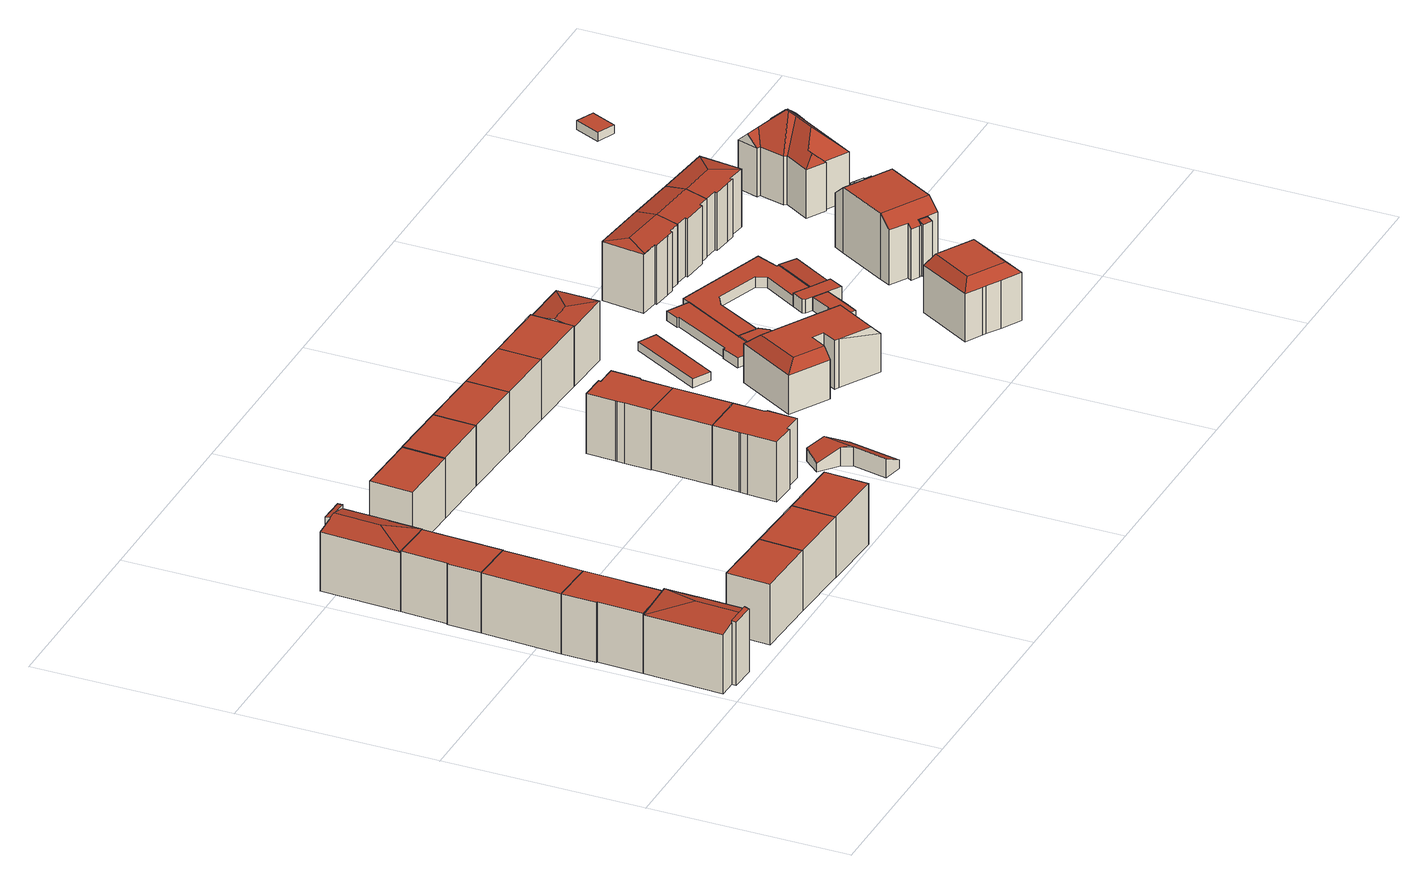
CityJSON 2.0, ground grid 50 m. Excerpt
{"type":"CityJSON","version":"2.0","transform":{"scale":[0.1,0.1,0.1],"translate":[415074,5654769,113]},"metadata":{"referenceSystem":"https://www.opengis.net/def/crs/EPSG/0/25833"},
"CityObjects":{
"building1":{"type":"Building","attributes":{"Gemeindeschluessel":14612000,"Geometrietyp2DReferenz":"3000","function":"31001_9998","roofType":"9999"},"children":["building1-1","building1-2"]},
"building1-1":{"type":"BuildingPart","attributes":{"Dachtyp_tdc":"tdcPolyFlatRoof","Dachneigung":13.62,"QualitaetDacherkennung":58,"Geometrietyp2DReferenz":"3000","measuredHeight":16.68,"roofType":"2100"},"parents":["building1"],"geometry":[{"type":"MultiSurface","lod":"2","boundaries":[[[0,1,2,3,4]],[[1,5,6,2]],[[5,7,8,9,6]],[[7,5,1,0,10,11,12]],[[3,2,6,9,13]]],"semantics":{"surfaces":[{"type":"WallSurface"},{"type":"RoofSurface"},{"type":"GroundSurface"}],"values":[0,0,0,1,2]}}]},
"building1-2":{"type":"BuildingPart","attributes":{"Dachtyp_tdc":"tdcHipAndGableRoof","Dachneigung":10.3,"QualitaetDacherkennung":47,"Geometrietyp2DReferenz":"3000","measuredHeight":16.7,"roofType":"5000"},"parents":["building1"],"geometry":[{"type":"MultiSurface","lod":"2","boundaries":[[[8,14,15,9]],[[14,16,17,15]],[[16,18,19,17]],[[18,20,21,19]],[[20,22,23,21]],[[22,4,3,23]],[[18,16,24]],[[16,14,8,12,11,24]],[[11,10,4,22,20,18,24]],[[3,13,9,15,17,19,21,23]]],"semantics":{"surfaces":[{"type":"WallSurface"},{"type":"RoofSurface"},{"type":"GroundSurface"}],"values":[0,0,0,0,0,0,1,1,1,2]}}]},
"building2":{"type":"Building","attributes":{"Gemeindeschluessel":14612000,"Geometrietyp2DReferenz":"3000","function":"31001_9998","roofType":"9999"},"children":["building2-1","building2-2"]},
"building2-1":{"type":"BuildingPart","attributes":{"Dachtyp_tdc":"tdcPolyFlatRoof","Dachneigung":0,"QualitaetDacherkennung":76,"Geometrietyp2DReferenz":"3000","measuredHeight":15.61,"roofType":"1000"},"parents":["building2"],"geometry":[{"type":"MultiSurface","lod":"2","boundaries":[[[25,26,27,17]],[[26,28,29,27]],[[28,30,31,29]],[[30,32,33,31]],[[32,34,35,36,33]],[[37,38,19,39,40]],[[38,25,17,19]],[[38,37,34,32,30,28,26,25]],[[17,27,29,31,33,36,39,19]]],"semantics":{"surfaces":[{"type":"WallSurface"},{"type":"RoofSurface"},{"type":"GroundSurface"}],"values":[0,0,0,0,0,0,0,1,2]}}]},
"building2-2":{"type":"BuildingPart","attributes":{"Dachtyp_tdc":"tdcPolyFlatRoof","Dachneigung":3.01,"QualitaetDacherkennung":55,"Geometrietyp2DReferenz":"3000","measuredHeight":4.28,"roofType":"2100"},"parents":["building2"],"geometry":[{"type":"MultiSurface","lod":"2","boundaries":[[[41,40,39,42]],[[35,43,44,36]],[[43,41,42,44]],[[43,35,40,41]],[[42,39,36,44]]],"semantics":{"surfaces":[{"type":"WallSurface"},{"type":"RoofSurface"},{"type":"GroundSurface"}],"values":[0,0,0,1,2]}}]},
"building3":{"type":"Building","attributes":{"Gemeindeschluessel":14612000,"Geometrietyp2DReferenz":"3000","function":"31001_9998","roofType":"9999"},"children":["building3-1","building3-2"]},
"building3-1":{"type":"BuildingPart","attributes":{"Dachtyp_tdc":"tdcFreeFormRoof","Dachneigung":41.61,"QualitaetDacherkennung":23,"Geometrietyp2DReferenz":"3000","measuredHeight":5.07,"roofType":"5000"},"parents":["building3"],"geometry":[{"type":"MultiSurface","lod":"2","boundaries":[[[45,46,47,48]],[[46,49,44,47]],[[49,50,36,44]],[[51,50,49]],[[52,51,49,46]],[[52,46,45]],[[51,52,45,50]],[[48,47,44,36]]],"semantics":{"surfaces":[{"type":"WallSurface"},{"type":"RoofSurface"},{"type":"GroundSurface"}],"values":[0,0,0,1,1,1,1,2]}}]},
"building3-2":{"type":"BuildingPart","attributes":{"Dachtyp_tdc":"tdcPolyFlatRoof","Dachneigung":0,"QualitaetDacherkennung":78,"Geometrietyp2DReferenz":"3000","measuredHeight":15.59,"roofType":"1000"},"parents":["building3"],"geometry":[{"type":"MultiSurface","lod":"2","boundaries":[[[53,54,55,56]],[[54,57,58,55]],[[57,59,45,48,58]],[[34,32,33,36,50]],[[32,30,31,33]],[[30,53,56,31]],[[30,32,34,59,57,54,53]],[[56,55,58,48,36,33,31]]],"semantics":{"surfaces":[{"type":"WallSurface"},{"type":"RoofSurface"},{"type":"GroundSurface"}],"values":[0,0,0,0,0,0,1,2]}}]},
"building4":{"type":"Building","attributes":{"Dachtyp_tdc":"tdcPolyFlatRoof","Gemeindeschluessel":14612000,"Dachneigung":0,"QualitaetDacherkennung":74,"Geometrietyp2DReferenz":"3000","measuredHeight":15.65,"function":"31001_9998","roofType":"1000"},"geometry":[{"type":"Solid","lod":"2","boundaries":[[[[60,61,56,55]],[[61,62,63,56]],[[62,64,65,63]],[[64,66,67,65]],[[66,68,69,67]],[[68,70,58,69]],[[70,60,55,58]],[[70,68,66,64,62,61,60]],[[55,56,63,65,67,69,58]]]],"semantics":{"surfaces":[{"type":"WallSurface"},{"type":"RoofSurface"},{"type":"GroundSurface"}],"values":[[0,0,0,0,0,0,0,1,2]]}}]},
"building5":{"type":"Building","attributes":{"Dachtyp_tdc":"tdcPolyFlatRoof","Gemeindeschluessel":14612000,"Dachneigung":0,"QualitaetDacherkennung":68,"Geometrietyp2DReferenz":"3000","measuredHeight":15.75,"function":"31001_9998","roofType":"1000"},"geometry":[{"type":"Solid","lod":"2","boundaries":[[[[71,72,73,74]],[[72,75,76,73]],[[75,77,78,76]],[[77,71,74,78]],[[77,75,72,71]],[[74,73,76,78]]]],"semantics":{"surfaces":[{"type":"WallSurface"},{"type":"RoofSurface"},{"type":"GroundSurface"}],"values":[[0,0,0,0,1,2]]}}]},
"building6":{"type":"Building","attributes":{"Gemeindeschluessel":14612000,"Geometrietyp2DReferenz":"3000","function":"31001_9998","roofType":"9999"},"children":["building6-1","building6-2"]},
"building6-1":{"type":"BuildingPart","attributes":{"Dachtyp_tdc":"tdcPolyFlatRoof","Dachneigung":6.31,"QualitaetDacherkennung":60,"Geometrietyp2DReferenz":"3000","measuredHeight":16.7,"roofType":"2100"},"parents":["building6"],"geometry":[{"type":"MultiSurface","lod":"2","boundaries":[[[79,80,81,82,83]],[[80,84,85,81]],[[84,86,87,88,85]],[[86,84,80,79,89,90]],[[82,81,85,88,91]]],"semantics":{"surfaces":[{"type":"WallSurface"},{"type":"RoofSurface"},{"type":"GroundSurface"}],"values":[0,0,0,1,2]}}]},
"building6-2":{"type":"BuildingPart","attributes":{"Dachtyp_tdc":"tdcHipAndGableRoof","Dachneigung":11.7,"QualitaetDacherkennung":32,"Geometrietyp2DReferenz":"3000","measuredHeight":16.71,"roofType":"5000"},"parents":["building6"],"geometry":[{"type":"MultiSurface","lod":"2","boundaries":[[[87,92,93,88]],[[92,94,95,93]],[[94,96,69,95]],[[96,97,67,69]],[[97,98,99,67]],[[98,83,82,99]],[[97,96,100]],[[96,94,92,87,90,100]],[[90,89,83,98,97,100]],[[91,88,93,95,69,67,99,82]]],"semantics":{"surfaces":[{"type":"WallSurface"},{"type":"RoofSurface"},{"type":"GroundSurface"}],"values":[0,0,0,0,0,0,1,1,1,2]}}]},
"building7":{"type":"Building","attributes":{"Dachtyp_tdc":"tdcPolyFlatRoof","Gemeindeschluessel":14612000,"Dachneigung":0,"QualitaetDacherkennung":75,"Geometrietyp2DReferenz":"3000","measuredHeight":15.74,"function":"31001_9998","roofType":"1000"},"geometry":[{"type":"Solid","lod":"2","boundaries":[[[[101,102,103,104]],[[102,72,73,103]],[[72,71,74,73]],[[71,101,104,74]],[[71,72,102,101]],[[104,103,73,74]]]],"semantics":{"surfaces":[{"type":"WallSurface"},{"type":"RoofSurface"},{"type":"GroundSurface"}],"values":[[0,0,0,0,1,2]]}}]},
"building8":{"type":"Building","attributes":{"Dachtyp_tdc":"tdcPolyFlatRoof","Gemeindeschluessel":14612000,"Dachneigung":0,"QualitaetDacherkennung":69,"Geometrietyp2DReferenz":"3000","measuredHeight":15.65,"function":"31001_9998","roofType":"1000"},"geometry":[{"type":"Solid","lod":"2","boundaries":[[[[105,106,107,108]],[[106,109,110,107]],[[109,111,112,110]],[[111,105,108,112]],[[111,109,106,105]],[[108,107,110,112]]]],"semantics":{"surfaces":[{"type":"WallSurface"},{"type":"RoofSurface"},{"type":"GroundSurface"}],"values":[[0,0,0,0,1,2]]}}]},
"building9":{"type":"Building","attributes":{"Dachtyp_tdc":"tdcPolyFlatRoof","Gemeindeschluessel":14612000,"Dachneigung":0,"QualitaetDacherkennung":76,"Geometrietyp2DReferenz":"3000","measuredHeight":15.77,"function":"31001_9998","roofType":"1000"},"geometry":[{"type":"Solid","lod":"2","boundaries":[[[[113,114,115,116]],[[114,102,117,115]],[[102,101,118,117]],[[101,113,116,118]],[[101,102,114,113]],[[116,115,117,118]]]],"semantics":{"surfaces":[{"type":"WallSurface"},{"type":"RoofSurface"},{"type":"GroundSurface"}],"values":[[0,0,0,0,1,2]]}}]},
"building10":{"type":"Building","attributes":{"Dachtyp_tdc":"tdcPolyFlatRoof","Gemeindeschluessel":14612000,"Dachneigung":0,"QualitaetDacherkennung":77,"Geometrietyp2DReferenz":"3000","measuredHeight":15.73,"function":"31001_9998","roofType":"1000"},"geometry":[{"type":"Solid","lod":"2","boundaries":[[[[119,120,112,108]],[[120,121,122,112]],[[121,123,124,122]],[[123,119,108,124]],[[123,121,120,119]],[[108,112,122,124]]]],"semantics":{"surfaces":[{"type":"WallSurface"},{"type":"RoofSurface"},{"type":"GroundSurface"}],"values":[[0,0,0,0,1,2]]}}]},
"building11":{"type":"Building","attributes":{"Dachtyp_tdc":"tdcPolyFlatRoof","Gemeindeschluessel":14612000,"Dachneigung":0,"QualitaetDacherkennung":74,"Geometrietyp2DReferenz":"3000","measuredHeight":15.74,"function":"31001_9998","roofType":"1000"},"geometry":[{"type":"Solid","lod":"2","boundaries":[[[[123,121,122,124]],[[121,125,126,122]],[[125,127,128,126]],[[127,123,124,128]],[[127,125,121,123]],[[124,122,126,128]]]],"semantics":{"surfaces":[{"type":"WallSurface"},{"type":"RoofSurface"},{"type":"GroundSurface"}],"values":[[0,0,0,0,1,2]]}}]},
"building12":{"type":"Building","attributes":{"Dachtyp_tdc":"tdcPolyFlatRoof","Gemeindeschluessel":14612000,"Dachneigung":0,"QualitaetDacherkennung":82,"Geometrietyp2DReferenz":"3000","measuredHeight":15.5,"function":"31001_9998","roofType":"1000"},"geometry":[{"type":"Solid","lod":"2","boundaries":[[[[129,130,131,132]],[[130,133,134,131]],[[133,135,136,134]],[[135,137,138,136]],[[137,139,140,138]],[[139,141,142,140]],[[141,143,144,142]],[[143,145,146,144]],[[145,147,148,146]],[[147,149,150,148]],[[149,129,132,150]],[[149,147,145,143,141,139,137,135,133,130,129]],[[132,131,134,136,138,140,142,144,146,148,150]]]],"semantics":{"surfaces":[{"type":"WallSurface"},{"type":"RoofSurface"},{"type":"GroundSurface"}],"values":[[0,0,0,0,0,0,0,0,0,0,0,1,2]]}}]},
"building13":{"type":"Building","attributes":{"Dachtyp_tdc":"tdcPolyFlatRoof","Gemeindeschluessel":14612000,"Dachneigung":0,"QualitaetDacherkennung":76,"Geometrietyp2DReferenz":"3000","measuredHeight":15.53,"function":"31001_9998","roofType":"1000"},"geometry":[{"type":"Solid","lod":"2","boundaries":[[[[129,151,152,132]],[[151,153,154,152]],[[153,130,131,154]],[[130,129,132,131]],[[130,153,151,129]],[[132,152,154,131]]]],"semantics":{"surfaces":[{"type":"WallSurface"},{"type":"RoofSurface"},{"type":"GroundSurface"}],"values":[[0,0,0,0,1,2]]}}]},
"building14":{"type":"Building","attributes":{"Dachtyp_tdc":"tdcFreeFormRoof","Gemeindeschluessel":14612000,"Dachneigung":29.5,"QualitaetDacherkennung":9,"Geometrietyp2DReferenz":"3000","measuredHeight":5.21,"function":"31001_2463","roofType":"5000"},"geometry":[{"type":"Solid","lod":"2","boundaries":[[[[155,156,157,158]],[[156,159,160,157]],[[159,161,162,160]],[[161,163,164,162]],[[163,165,166,164]],[[165,167,168,166]],[[167,155,158,168]],[[169,170,163,161,159,156]],[[165,170,169,155,167]],[[156,155,169]],[[165,163,170]],[[158,157,160,162,164,166,168]]]],"semantics":{"surfaces":[{"type":"WallSurface"},{"type":"RoofSurface"},{"type":"GroundSurface"}],"values":[[0,0,0,0,0,0,0,1,1,0,0,2]]}}]},
"building15":{"type":"Building","attributes":{"Dachtyp_tdc":"tdcPolyFlatRoof","Gemeindeschluessel":14612000,"Dachneigung":0,"QualitaetDacherkennung":82,"Geometrietyp2DReferenz":"3000","measuredHeight":15.58,"function":"31001_9998","roofType":"1000"},"geometry":[{"type":"Solid","lod":"2","boundaries":[[[[153,151,171,172]],[[151,173,174,171]],[[173,175,176,174]],[[175,177,178,176]],[[177,179,180,178]],[[179,181,182,180]],[[181,183,184,182]],[[183,185,186,184]],[[185,187,188,186]],[[187,189,190,188]],[[189,153,172,190]],[[189,187,185,183,181,179,177,175,173,151,153]],[[172,171,174,176,178,180,182,184,186,188,190]]]],"semantics":{"surfaces":[{"type":"WallSurface"},{"type":"RoofSurface"},{"type":"GroundSurface"}],"values":[[0,0,0,0,0,0,0,0,0,0,0,1,2]]}}]},
"building16":{"type":"Building","attributes":{"Dachtyp_tdc":"tdcPolyFlatRoof","Gemeindeschluessel":14612000,"Dachneigung":0,"QualitaetDacherkennung":75,"Geometrietyp2DReferenz":"3000","measuredHeight":15.71,"function":"31001_9998","roofType":"1000"},"geometry":[{"type":"Solid","lod":"2","boundaries":[[[[127,125,126,128]],[[125,191,192,126]],[[191,193,194,192]],[[193,127,128,194]],[[193,191,125,127]],[[128,126,192,194]]]],"semantics":{"surfaces":[{"type":"WallSurface"},{"type":"RoofSurface"},{"type":"GroundSurface"}],"values":[[0,0,0,0,1,2]]}}]},
"building17":{"type":"Building","attributes":{"Dachtyp_tdc":"tdcPolyFlatRoof","Gemeindeschluessel":14612000,"Dachneigung":0,"QualitaetDacherkennung":72,"Geometrietyp2DReferenz":"3000","measuredHeight":15.77,"function":"31001_9998","roofType":"1000"},"geometry":[{"type":"Solid","lod":"2","boundaries":[[[[193,191,195,196]],[[191,197,198,195]],[[197,199,200,198]],[[199,193,196,200]],[[199,197,191,193]],[[196,195,198,200]]]],"semantics":{"surfaces":[{"type":"WallSurface"},{"type":"RoofSurface"},{"type":"GroundSurface"}],"values":[[0,0,0,0,1,2]]}}]},
"building18":{"type":"Building","attributes":{"Dachtyp_tdc":"tdcHipAndGableRoof","Gemeindeschluessel":14612000,"Dachneigung":10.26,"QualitaetDacherkennung":69,"Geometrietyp2DReferenz":"3000","measuredHeight":16.3,"function":"31001_9998","roofType":"5000"},"geometry":[{"type":"Solid","lod":"2","boundaries":[[[[201,202,203,198]],[[202,204,205,203]],[[204,206,200,205]],[[206,201,198,200]],[[204,202,207]],[[201,206,208]],[[202,201,208,207]],[[206,204,207,208]],[[198,203,205,200]]]],"semantics":{"surfaces":[{"type":"WallSurface"},{"type":"RoofSurface"},{"type":"GroundSurface"}],"values":[[0,0,0,0,1,0,1,1,2]]}}]},
"building19":{"type":"Building","attributes":{"Dachtyp_tdc":"tdcFreeFormRoof","Gemeindeschluessel":14612000,"Dachneigung":0.546,"QualitaetDacherkennung":62,"Geometrietyp2DReferenz":"3000","measuredHeight":12.76,"function":"31001_9998","roofType":"5000"},"geometry":[{"type":"Solid","lod":"2","boundaries":[[[[209,210,211,212]],[[210,213,214,211]],[[213,215,216,214]],[[215,217,218,216]],[[217,219,220,218]],[[219,221,222,220]],[[221,223,224,222]],[[223,225,226,224]],[[225,227,228,226]],[[227,229,230,228]],[[229,231,232,230]],[[231,233,234,232]],[[233,209,212,234]],[[235,219,217,236]],[[237,238,227,225,223,221,219,235]],[[229,238,237,239,231]],[[215,240,236,217]],[[210,209,233,239,237,235,236,240,213]],[[229,227,238]],[[233,231,239]],[[215,213,240]],[[212,211,214,216,218,220,222,224,226,228,230,232,234]]]],"semantics":{"surfaces":[{"type":"WallSurface"},{"type":"RoofSurface"},{"type":"GroundSurface"}],"values":[[0,0,0,0,0,0,0,0,0,0,0,0,0,1,1,1,1,1,0,0,0,2]]}}]},
"building20":{"type":"Building","attributes":{"Dachtyp_tdc":"tdcPolyFlatRoof","Gemeindeschluessel":14612000,"Dachneigung":0,"QualitaetDacherkennung":63,"Geometrietyp2DReferenz":"3000","measuredHeight":2.37,"function":"31001_2463","roofType":"1000"},"geometry":[{"type":"Solid","lod":"2","boundaries":[[[[241,242,243,244]],[[242,245,246,243]],[[245,247,248,246]],[[247,241,244,248]],[[247,245,242,241]],[[244,243,246,248]]]],"semantics":{"surfaces":[{"type":"WallSurface"},{"type":"RoofSurface"},{"type":"GroundSurface"}],"values":[[0,0,0,0,1,2]]}}]},
"building21":{"type":"Building","attributes":{"Dachtyp_tdc":"tdcPolyFlatRoof","Gemeindeschluessel":14612000,"Dachneigung":0,"QualitaetDacherkennung":75,"Geometrietyp2DReferenz":"3000","measuredHeight":2.99,"function":"31001_9998","roofType":"1000"},"geometry":[{"type":"Solid","lod":"2","boundaries":[[[[249,250,251,252]],[[250,253,254,251]],[[253,255,256,254]],[[255,257,258,256]],[[257,259,260,258]],[[259,249,252,260]],[[259,257,255,253,250,249]],[[252,251,254,256,258,260]]]],"semantics":{"surfaces":[{"type":"WallSurface"},{"type":"RoofSurface"},{"type":"GroundSurface"}],"values":[[0,0,0,0,0,0,1,2]]}}]},
"building22":{"type":"Building","attributes":{"Dachtyp_tdc":"tdcPolyFlatRoof","Gemeindeschluessel":14612000,"Dachneigung":0,"QualitaetDacherkennung":86,"Geometrietyp2DReferenz":"3000","measuredHeight":2.54,"function":"31001_2463","roofType":"1000"},"geometry":[{"type":"Solid","lod":"2","boundaries":[[[[261,262,263,264]],[[262,265,266,263]],[[265,267,268,266]],[[267,269,270,268]],[[269,271,272,270]],[[271,273,274,272]],[[273,275,276,274]],[[275,277,278,276]],[[277,261,264,278]],[[277,275,273,271,269,267,265,262,261]],[[264,263,266,268,270,272,274,276,278]]]],"semantics":{"surfaces":[{"type":"WallSurface"},{"type":"RoofSurface"},{"type":"GroundSurface"}],"values":[[0,0,0,0,0,0,0,0,0,1,2]]}}]},
"building23":{"type":"Building","attributes":{"Dachtyp_tdc":"tdcPolyFlatRoof","Gemeindeschluessel":14612000,"Dachneigung":4.02,"QualitaetDacherkennung":74,"Geometrietyp2DReferenz":"3000","measuredHeight":2.79,"function":"31001_9998","roofType":"2100"},"geometry":[{"type":"Solid","lod":"2","boundaries":[[[[279,280,252,281]],[[280,282,260,252]],[[282,283,258,260]],[[283,284,285,258]],[[284,286,287,285]],[[286,288,289,287]],[[288,290,291,289]],[[290,279,281,291]],[[290,288,286,284,283,282,280,279]],[[281,252,260,258,285,287,289,291]]]],"semantics":{"surfaces":[{"type":"WallSurface"},{"type":"RoofSurface"},{"type":"GroundSurface"}],"values":[[0,0,0,0,0,0,0,0,1,2]]}}]},
"building24":{"type":"Building","attributes":{"Dachtyp_tdc":"tdcPolyFlatRoof","Gemeindeschluessel":14612000,"Dachneigung":0,"QualitaetDacherkennung":84,"Geometrietyp2DReferenz":"3000","measuredHeight":3.52,"function":"31001_9998","roofType":"1000"},"geometry":[{"type":"Solid","lod":"2","boundaries":[[[[292,293,294,295]],[[293,296,297,294]],[[296,298,299,297]],[[298,300,301,299]],[[300,302,303,301]],[[302,292,295,303]],[[302,300,298,296,293,292]],[[295,294,297,299,301,303]]]],"semantics":{"surfaces":[{"type":"WallSurface"},{"type":"RoofSurface"},{"type":"GroundSurface"}],"values":[[0,0,0,0,0,0,1,2]]}}]},
"building25":{"type":"Building","attributes":{"Dachtyp_tdc":"tdcPolyFlatRoof","Gemeindeschluessel":14612000,"Dachneigung":0,"QualitaetDacherkennung":85,"Geometrietyp2DReferenz":"3000","measuredHeight":2.71,"function":"31001_9998","roofType":"1000"},"geometry":[{"type":"Solid","lod":"2","boundaries":[[[[304,305,306,307]],[[305,308,309,306]],[[308,310,311,309]],[[310,312,313,311]],[[312,314,315,313]],[[314,316,317,315]],[[316,318,319,317]],[[318,320,321,319]],[[320,322,323,321]],[[322,324,325,323]],[[324,326,327,325]],[[326,328,329,327]],[[328,304,307,329]],[[328,326,324,322,320,318,316,314,312,310,308,305,304]],[[307,306,309,311,313,315,317,319,321,323,325,327,329]]]],"semantics":{"surfaces":[{"type":"WallSurface"},{"type":"RoofSurface"},{"type":"GroundSurface"}],"values":[[0,0,0,0,0,0,0,0,0,0,0,0,0,1,2]]}}]},
"building26":{"type":"Building","attributes":{"Dachtyp_tdc":"tdcFreeFormRoof","Gemeindeschluessel":14612000,"Dachneigung":0.072,"QualitaetDacherkennung":58,"Geometrietyp2DReferenz":"3000","measuredHeight":14.88,"function":"31001_9998","roofType":"5000"},"geometry":[{"type":"Solid","lod":"2","boundaries":[[[[330,331,332,333]],[[331,334,335,332]],[[334,336,337,335]],[[336,338,339,337]],[[338,340,341,339]],[[340,342,343,341]],[[342,330,333,343]],[[344,345,342,340]],[[342,345,346,330]],[[331,330,346,347,338,336,334]],[[347,344,340,338]],[[346,345,344,347]],[[333,332,335,337,339,341,343]]]],"semantics":{"surfaces":[{"type":"WallSurface"},{"type":"RoofSurface"},{"type":"GroundSurface"}],"values":[[0,0,0,0,0,0,0,1,1,1,1,1,2]]}}]},
"building27":{"type":"Building","attributes":{"Dachtyp_tdc":"tdcFreeFormRoof","Gemeindeschluessel":14612000,"Dachneigung":10.03,"QualitaetDacherkennung":89,"Geometrietyp2DReferenz":"3000","measuredHeight":16.3,"function":"31001_9998","roofType":"5000"},"geometry":[{"type":"Solid","lod":"2","boundaries":[[[[348,349,350,351]],[[352,353,354,355,356,349,348,357,358]],[[349,356,359,350]],[[351,357,348]],[[355,359,356]],[[360,361,362,363,364,365,366,367,368]],[[357,351,361,360]],[[351,350,362,361]],[[350,359,363,362]],[[359,355,364,363]],[[355,354,365,364]],[[354,353,366,365]],[[353,352,367,366]],[[352,358,368,367]],[[358,357,360,368]]]],"semantics":{"surfaces":[{"type":"RoofSurface"},{"type":"WallSurface"},{"type":"GroundSurface"}],"values":[[0,0,0,1,1,2,1,1,1,1,1,1,1,1,1]]}}]},
"building28":{"type":"Building","attributes":{"Dachtyp_tdc":"tdcPolyFlatRoof","Gemeindeschluessel":14612000,"Dachneigung":0,"QualitaetDacherkennung":80,"Geometrietyp2DReferenz":"3000","measuredHeight":3.54,"function":"31001_9998","roofType":"1000"},"geometry":[{"type":"Solid","lod":"2","boundaries":[[[[300,298,299,301]],[[298,369,370,299]],[[369,371,372,370]],[[371,373,309,372]],[[373,374,306,309]],[[374,375,376,306]],[[375,377,378,376]],[[377,300,301,378]],[[377,375,374,373,371,369,298,300]],[[301,299,370,372,309,306,376,378]]]],"semantics":{"surfaces":[{"type":"WallSurface"},{"type":"RoofSurface"},{"type":"GroundSurface"}],"values":[[0,0,0,0,0,0,0,0,1,2]]}}]},
"building29":{"type":"Building","attributes":{"Dachtyp_tdc":"tdcPolyFlatRoof","Gemeindeschluessel":14612000,"Dachneigung":4.15,"QualitaetDacherkennung":77,"Geometrietyp2DReferenz":"3000","measuredHeight":2.88,"function":"31001_9998","roofType":"2100"},"geometry":[{"type":"Solid","lod":"2","boundaries":[[[[379,380,381,382]],[[380,383,384,381]],[[383,385,386,384]],[[385,379,382,386]],[[385,383,380,379]],[[382,381,384,386]]]],"semantics":{"surfaces":[{"type":"WallSurface"},{"type":"RoofSurface"},{"type":"GroundSurface"}],"values":[[0,0,0,0,1,2]]}}]},
"building30":{"type":"Building","attributes":{"Dachtyp_tdc":"tdcGableRoof","Gemeindeschluessel":14612000,"Dachneigung":10.03,"QualitaetDacherkennung":92,"Geometrietyp2DReferenz":"3000","measuredHeight":16.16,"function":"31001_9998","roofType":"3100"},"geometry":[{"type":"Solid","lod":"2","boundaries":[[[[387,388,389,390]],[[388,391,392,389]],[[391,355,393,392]],[[355,356,394,393]],[[356,359,395,394]],[[359,396,397,395]],[[396,398,399,397]],[[398,400,401,399]],[[400,402,403,401]],[[402,387,390,403]],[[398,396,359,356]],[[356,355,391,388,387,402,400,398]],[[390,389,392,393,394,395,397,399,401,403]]]],"semantics":{"surfaces":[{"type":"WallSurface"},{"type":"RoofSurface"},{"type":"GroundSurface"}],"values":[[0,0,0,0,0,0,0,0,0,0,1,1,2]]}}]},
"building31":{"type":"Building","attributes":{"Dachtyp_tdc":"tdcPolyFlatRoof","Gemeindeschluessel":14612000,"Dachneigung":14.62,"QualitaetDacherkennung":41,"Geometrietyp2DReferenz":"3000","measuredHeight":13.84,"function":"31001_9998","roofType":"2100"},"geometry":[{"type":"Solid","lod":"2","boundaries":[[[[404,405,406,407]],[[405,408,409,406]],[[408,410,411,409]],[[410,412,413,411]],[[412,404,407,413]],[[412,410,408,405,404]],[[407,406,409,411,413]]]],"semantics":{"surfaces":[{"type":"WallSurface"},{"type":"RoofSurface"},{"type":"GroundSurface"}],"values":[[0,0,0,0,0,1,2]]}}]},
"building32":{"type":"Building","attributes":{"Dachtyp_tdc":"tdcFreeFormRoof","Gemeindeschluessel":14612000,"Dachneigung":0.164,"QualitaetDacherkennung":29,"Geometrietyp2DReferenz":"3000","measuredHeight":17.11,"function":"31001_9998","roofType":"5000"},"geometry":[{"type":"Solid","lod":"2","boundaries":[[[[414,415,416,417]],[[415,418,419,416]],[[418,420,421,419]],[[420,422,423,421]],[[422,424,425,423]],[[424,426,427,425]],[[426,428,429,427]],[[428,430,431,429]],[[430,408,432,431]],[[408,433,434,432]],[[433,435,436,434]],[[435,437,438,436]],[[437,439,440,438]],[[439,441,442,440]],[[441,443,444,442]],[[443,445,446,444]],[[445,414,417,446]],[[424,422,420,418,415,414,445]],[[443,441,439,437,435,433,408,430,428,426]],[[445,443,426,424]],[[417,416,419,421,423,425,427,429,431,432,434,436,438,440,442,444,446]]]],"semantics":{"surfaces":[{"type":"WallSurface"},{"type":"RoofSurface"},{"type":"GroundSurface"}],"values":[[0,0,0,0,0,0,0,0,0,0,0,0,0,0,0,0,0,1,1,1,2]]}}]},
"building33":{"type":"Building","attributes":{"Dachtyp_tdc":"tdcHipAndGableRoof","Gemeindeschluessel":14612000,"Dachneigung":10.02,"QualitaetDacherkennung":89,"Geometrietyp2DReferenz":"3000","measuredHeight":16,"function":"31001_9998","roofType":"5000"},"geometry":[{"type":"Solid","lod":"2","boundaries":[[[[447,448,449,450]],[[448,451,452,449]],[[451,453,454,452]],[[453,455,456,454]],[[455,396,457,456]],[[396,458,459,457]],[[458,460,461,459]],[[460,462,463,461]],[[462,464,465,463]],[[464,447,450,465]],[[460,458,466]],[[458,396,455,466]],[[455,453,451,448,447,464,462,460,466]],[[450,449,452,454,456,457,459,461,463,465]]]],"semantics":{"surfaces":[{"type":"WallSurface"},{"type":"RoofSurface"},{"type":"GroundSurface"}],"values":[[0,0,0,0,0,0,0,0,0,0,1,1,1,2]]}}]},
"building34":{"type":"Building","attributes":{"Dachtyp_tdc":"tdcPolyFlatRoof","Gemeindeschluessel":14612000,"Dachneigung":36.87,"QualitaetDacherkennung":51,"Geometrietyp2DReferenz":"3000","measuredHeight":14.73,"function":"31001_9998","roofType":"2100"},"geometry":[{"type":"Solid","lod":"2","boundaries":[[[[467,468,469,470]],[[468,471,472,469]],[[471,473,474,472]],[[473,467,470,474]],[[473,471,468,467]],[[470,469,472,474]]]],"semantics":{"surfaces":[{"type":"WallSurface"},{"type":"RoofSurface"},{"type":"GroundSurface"}],"values":[[0,0,0,0,1,2]]}}]},
"building35":{"type":"Building","attributes":{"Dachtyp_tdc":"tdcFreeFormRoof","Gemeindeschluessel":14612000,"Dachneigung":57.26,"QualitaetDacherkennung":16,"Geometrietyp2DReferenz":"3000","measuredHeight":13.67,"function":"31001_9998","roofType":"5000"},"geometry":[{"type":"Solid","lod":"2","boundaries":[[[[475,476,477,478]],[[476,479,480,477]],[[479,481,482,480]],[[483,481,479]],[[484,483,479,476]],[[484,476,475]],[[483,484,475,481]],[[478,477,480,482]],[[481,475,478,482]]]],"semantics":{"surfaces":[{"type":"WallSurface"},{"type":"RoofSurface"},{"type":"GroundSurface"}],"values":[[0,0,0,0,1,0,1,2,0]]}}]},
"building36":{"type":"Building","attributes":{"Dachtyp_tdc":"tdcFreeFormRoof","Gemeindeschluessel":14612000,"Dachneigung":42.84,"QualitaetDacherkennung":18,"Geometrietyp2DReferenz":"3000","measuredHeight":19.34,"function":"31001_9998","roofType":"5000"},"geometry":[{"type":"Solid","lod":"2","boundaries":[[[[485,486,487,488]],[[486,489,490,487]],[[489,491,492,490]],[[491,493,494,492]],[[493,495,496,494]],[[495,497,498,496]],[[497,499,500,498]],[[499,501,502,500]],[[501,503,504,502]],[[503,505,506,504]],[[505,507,508,506]],[[507,509,510,508]],[[509,511,512,510]],[[511,513,514,512]],[[513,485,488,514]],[[515,516,513,511]],[[517,515,511,509]],[[518,519,520,521,522,517,509,507]],[[523,518,507,505]],[[523,505,503]],[[524,519,518,523,503,501]],[[524,501,499]],[[519,524,499,497]],[[525,526,520,519,497,495]],[[525,495,493]],[[526,525,493,491]],[[521,520,526,491,489]],[[522,521,489,486]],[[516,515,517,522,486,485]],[[516,485,513]],[[488,487,490,492,494,496,498,500,502,504,506,508,510,512,514]]]],"semantics":{"surfaces":[{"type":"WallSurface"},{"type":"RoofSurface"},{"type":"GroundSurface"}],"values":[[0,0,0,0,0,0,0,0,0,0,0,0,0,0,0,1,1,1,1,1,1,1,1,1,0,1,1,1,1,1,2]]}}]},
"building37":{"type":"Building","attributes":{"Dachtyp_tdc":"tdcPolyFlatRoof","Gemeindeschluessel":14612000,"Dachneigung":0,"QualitaetDacherkennung":60,"Geometrietyp2DReferenz":"3000","measuredHeight":2.27,"function":"31001_9998","roofType":"1000"},"geometry":[{"type":"Solid","lod":"2","boundaries":[[[[527,528,529,530]],[[528,531,532,529]],[[531,533,534,532]],[[533,527,530,534]],[[533,531,528,527]],[[530,529,532,534]]]],"semantics":{"surfaces":[{"type":"WallSurface"},{"type":"RoofSurface"},{"type":"GroundSurface"}],"values":[[0,0,0,0,1,2]]}}]}
},
"vertices":[
[111,30,183],[111,19,180],[111,19,16],[111,30,16],[111,30,178],[46,22,180],[46,22,16],[46,33,183],[46,33,176],[46,33,16],[85,31,183],[84,31,183],[83,31,183],[84,31,16],
[2,35,168],[2,35,16],[10,232,168],[10,232,16],[116,228,179],[116,228,16],[113,148,179],[113,148,16],[115,148,178],[115,148,16],[88,141,183],
[10,232,172],[14,346,172],[14,346,16],[10,346,172],[10,346,16],[13,433,172],[13,433,16],[18,433,172],[18,433,16],[123,428,172],[123,428,59],[123,428,16],[119,323,172],[116,228,172],[119,323,16],[119,323,59],
[143,322,58],[143,322,16],[147,427,58],[147,427,16],
[128,542,57],[151,541,57],[151,541,16],[128,542,16],[147,427,57],[123,428,57],[136,439,67],[139,530,67],
[22,632,172],[26,632,172],[26,632,16],[22,632,16],[131,627,172],[131,627,16],[128,542,172],
[26,632,173],[22,632,173],[25,715,173],[25,715,16],[29,715,173],[29,715,16],[34,832,173],[34,832,16],[139,827,173],[139,827,16],[131,627,173],
[403,125,174],[397,16,174],[397,16,17],[403,125,17],[235,24,174],[235,24,17],[241,133,174],[241,133,17],
[87,1029,183],[87,1040,182],[87,1040,16],[87,1029,16],[87,1029,179],[150,1037,182],[150,1037,16],[149,1025,183],[149,1025,173],[149,1025,16],[108,1028,183],[109,1028,183],[109,1028,16],
[145,908,173],[145,908,16],[142,908,174],[142,908,16],[139,827,174],[34,832,169],[42,1032,169],[42,1032,16],[104,912,183],
[564,117,174],[559,8,174],[559,8,17],[564,117,17],
[438,904,173],[276,911,173],[276,911,17],[438,904,17],[281,1018,173],[281,1018,17],[444,1011,173],[444,1011,17],
[726,110,174],[720,0,174],[720,0,16],[726,110,16],[559,8,16],[564,117,16],
[438,904,174],[444,1011,174],[598,1004,174],[598,1004,17],[594,898,174],[594,898,17],
[760,996,174],[760,996,17],[756,889,174],[756,889,17],
[810,420,172],[917,416,172],[917,416,17],[810,420,17],[914,340,172],[914,340,17],[918,333,172],[918,333,17],[915,260,172],[915,260,17],[866,263,172],[866,263,17],[865,256,172],[865,256,17],[803,260,172],[803,260,17],[806,332,172],[806,332,17],[807,349,172],[807,349,17],[807,353,172],[807,353,17],
[816,571,172],[816,571,17],[923,565,172],[923,565,17],
[990,270,51],[1070,201,39],[1070,201,17],[990,270,17],[1044,69,39],[1044,69,17],[995,79,67],[995,79,17],[1012,166,67],[1012,166,17],[1002,193,64],[1002,193,17],[957,231,38],[957,231,17],[1022,242,70],[1009,173,70],
[816,571,16],[923,565,16],[819,636,172],[819,636,16],[819,655,172],[819,655,16],[819,659,172],[819,659,16],[822,731,172],[822,731,16],[884,729,172],[884,729,16],[883,723,172],[883,723,16],[934,721,172],[934,721,16],[931,650,172],[931,650,16],[926,644,172],[926,644,16],
[917,988,174],[917,988,17],[913,881,174],[913,881,17],
[917,988,16],[913,881,16],[1079,980,174],[1079,980,16],[1074,873,174],[1074,873,16],
[1079,980,169],[1205,974,169],[1205,974,16],[1200,866,170],[1200,866,16],[1074,873,170],[1135,920,179],[1076,922,179],
[1307,343,137],[1327,378,137],[1327,378,10],[1307,343,10],[1299,394,137],[1299,394,10],[1266,336,111],[1266,336,10],[1168,393,111],[1168,393,10],[1252,539,111],[1252,539,10],[1359,478,111],[1359,478,10],[1350,463,128],[1350,463,10],[1369,452,128],[1369,452,10],[1378,467,111],[1378,467,10],[1487,404,110],[1487,404,10],[1417,280,110],[1417,280,10],[1318,337,137],[1318,337,10],[1261,502,138],[1201,397,138],[1453,394,136],[1487,404,111],[1395,293,136],[1276,354,137],
[1233,611,31],[1188,635,31],[1188,635,8],[1233,611,8],[1285,811,31],[1285,811,8],[1330,787,31],[1330,787,8],
[1418,515,35],[1360,551,35],[1360,551,5],[1418,515,5],[1395,615,35],[1395,615,5],[1441,588,35],[1441,588,5],[1446,563,35],[1446,563,5],[1420,517,35],[1420,517,5],
[1309,580,32],[1333,625,32],[1333,625,7],[1309,580,7],[1337,623,32],[1337,623,7],[1417,770,32],[1417,770,7],[1413,773,32],[1413,773,7],[1431,806,32],[1431,806,7],[1485,776,32],[1485,776,7],[1395,615,32],[1395,615,7],[1360,551,32],[1360,551,7],
[1450,497,33],[1418,515,33],[1450,497,5],[1420,517,33],[1446,563,29],[1557,499,29],[1557,499,5],[1555,495,30],[1555,495,5],[1580,480,30],[1580,480,5],[1557,439,33],[1557,439,5],
[1593,419,39],[1557,439,39],[1557,439,4],[1593,419,4],[1580,480,39],[1580,480,4],[1607,529,39],[1607,529,4],[1642,508,39],[1642,508,4],[1610,450,39],[1610,450,4],
[1713,659,31],[1650,550,31],[1650,550,4],[1713,659,4],[1605,576,31],[1605,576,4],[1654,660,31],[1654,660,4],[1645,686,31],[1645,686,4],[1534,724,31],[1534,724,4],[1507,709,31],[1507,709,4],[1441,588,31],[1441,588,4],[1395,615,31],[1395,615,4],[1485,776,31],[1485,776,4],[1496,795,31],[1496,795,4],[1730,717,31],[1730,717,4],[1708,662,31],[1708,662,4],
[1739,80,139],[1689,108,139],[1689,108,15],[1739,80,15],[1655,129,139],[1655,129,15],[1646,134,139],[1646,134,15],[1604,157,139],[1604,157,15],[1681,293,138],[1681,293,15],[1817,215,138],[1817,215,15],[1698,271,164],[1788,219,164],[1729,114,164],[1637,167,164],
[1438,863,162],[1471,915,172],[1448,970,163],[1435,864,162],[1529,847,162],[1549,845,162],[1550,851,163],[1582,847,163],[1589,901,172],[1483,858,162],[1483,853,162],[1596,953,163],[1483,858,9],[1435,864,9],[1448,970,9],[1596,953,9],[1582,847,9],[1550,851,9],[1549,845,9],[1529,847,9],[1483,853,9],
[1590,539,39],[1590,539,4],[1588,547,39],[1588,547,4],[1605,576,39],[1650,550,39],[1694,525,39],[1694,525,4],[1674,489,39],[1674,489,4],
[1694,525,30],[1650,550,33],[1650,550,5],[1694,525,5],[1713,659,33],[1713,659,5],[1757,635,30],[1757,635,5],
[1679,830,162],[1614,837,162],[1614,837,11],[1679,830,11],[1615,843,163],[1615,843,11],[1582,847,11],[1589,901,11],[1596,953,11],[1722,938,163],[1722,938,11],[1716,886,172],[1716,886,11],[1709,832,163],[1709,832,11],[1680,835,163],[1680,835,11],
[1827,358,146],[1830,365,148],[1830,365,12],[1827,358,12],[1836,375,151],[1836,375,12],[1858,362,150],[1858,362,12],[1850,347,146],[1850,347,12],
[1868,591,150],[1913,565,150],[1913,565,9],[1868,591,9],[1937,552,150],[1937,552,9],[1961,538,150],[1961,538,9],[1985,524,150],[1985,524,9],[1969,497,179],[1969,497,9],[1899,376,180],[1899,376,9],[1883,348,151],[1883,348,9],[1858,362,151],[1858,362,9],[1836,375,9],[1830,365,141],[1830,365,9],[1827,367,141],[1827,367,9],[1806,379,141],[1806,379,9],[1812,389,151],[1812,389,9],[1767,415,152],[1767,415,9],[1783,442,180],[1783,442,9],[1852,564,179],[1852,564,9],
[1787,817,162],[1743,822,162],[1743,822,12],[1787,817,12],[1743,828,163],[1743,828,12],[1709,832,162],[1709,832,12],[1716,885,172],[1716,885,12],[1722,938,12],[1870,921,163],[1870,921,12],[1858,814,163],[1858,814,12],[1811,820,163],[1811,820,12],[1811,814,162],[1811,814,12],[1811,874,172],
[1913,565,160],[1920,577,150],[1920,577,13],[1913,565,13],[1943,568,147],[1943,568,13],[1937,552,160],[1937,552,13],
[1970,553,137],[1961,538,137],[1961,538,14],[1970,553,14],[1937,552,137],[1937,552,14],[1943,568,137],[1943,568,14],[1940,560,151],[1965,546,151],
[1941,693,144],[1979,757,144],[1979,757,18],[1941,693,18],[1973,762,144],[1973,762,18],[1990,827,144],[1990,827,18],[1981,830,144],[1981,830,18],[1997,884,144],[1997,884,18],[2109,853,144],[2109,853,18],[2110,855,144],[2110,855,18],[2141,846,144],[2141,846,18],[2155,814,144],[2155,814,18],[2137,785,144],[2137,785,18],[2136,786,144],[2136,786,18],[2050,637,144],[2050,637,18],[1991,671,144],[1991,671,18],[1988,666,144],[1988,666,18],[1981,707,169],[1973,693,169],[2027,720,201],[2130,819,164],[2121,819,172],[2056,792,212],[2054,788,211],[2057,771,201],[2132,816,163],[2121,823,170],[1989,857,171],[2024,847,171],
[2052,1250,43],[2081,1314,43],[2081,1314,20],[2052,1250,20],[2126,1294,43],[2126,1294,20],[2098,1230,43],[2098,1230,20]
]}
